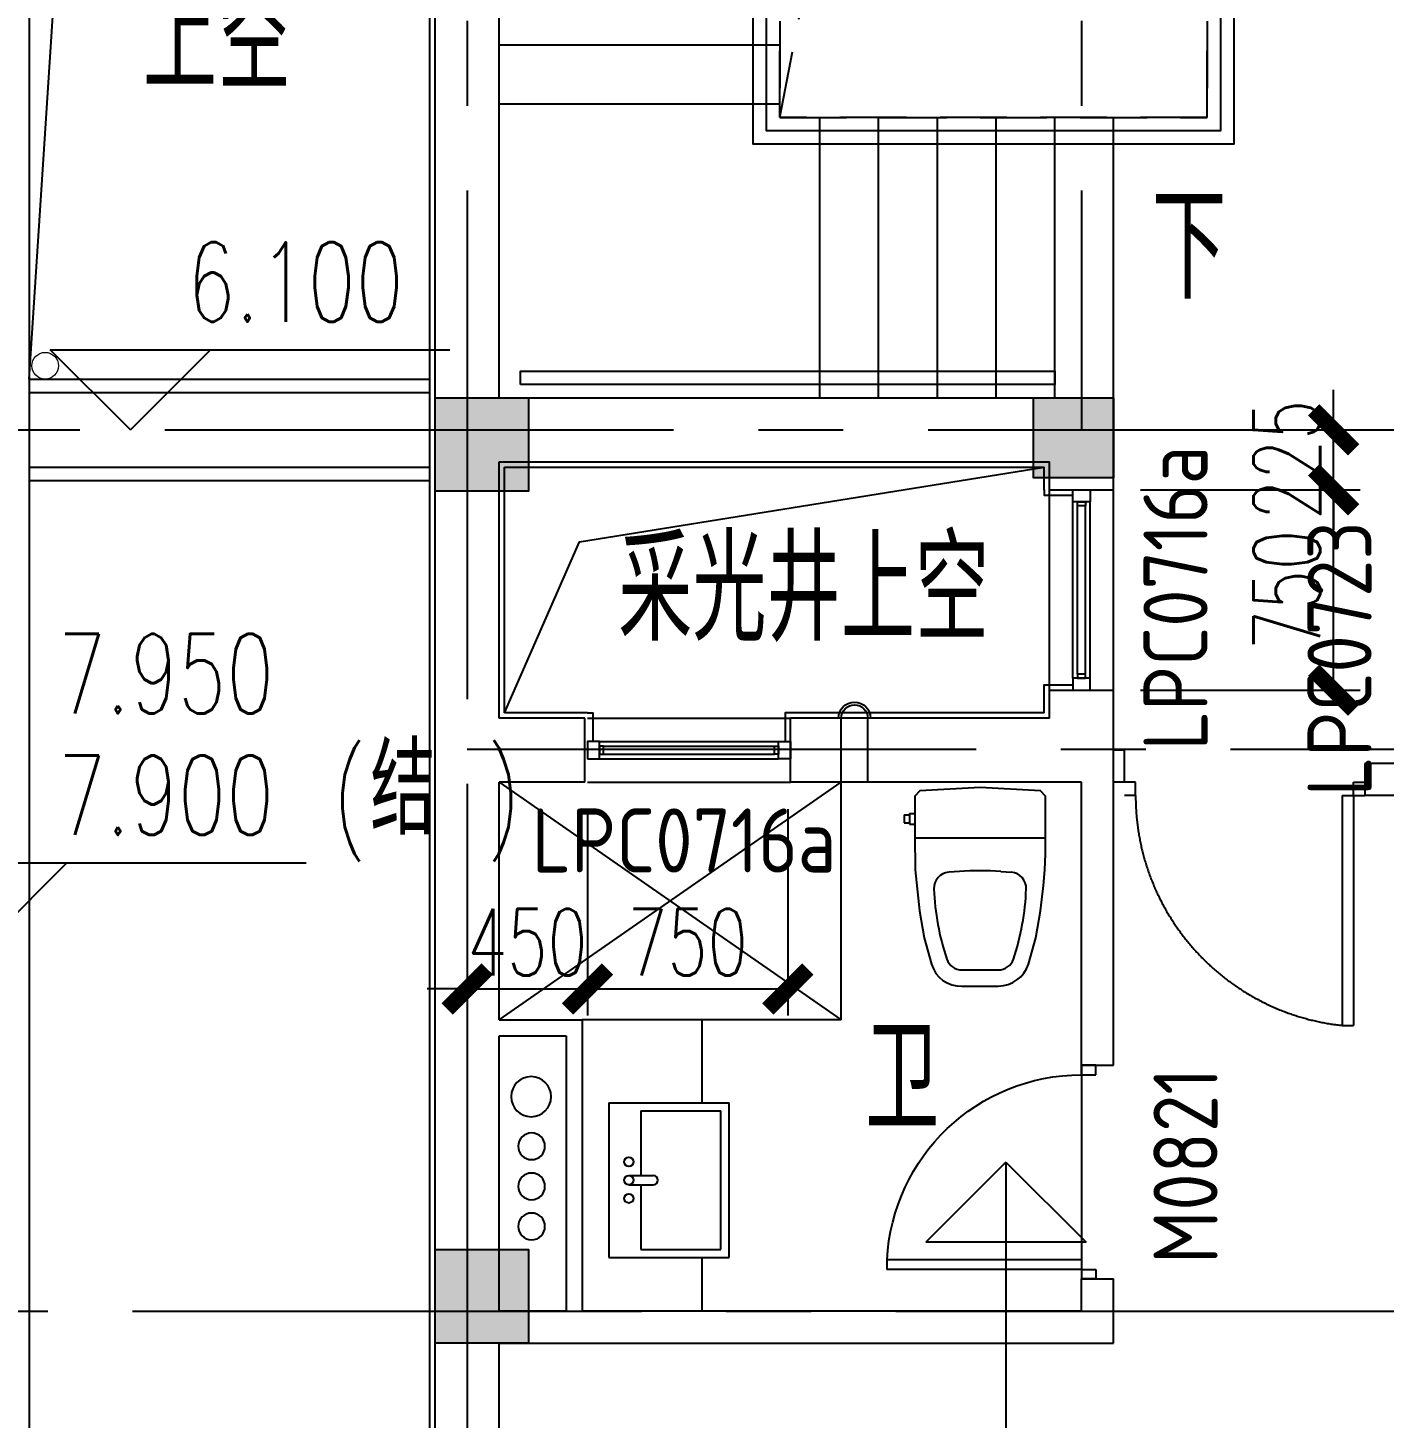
# Model space of a CAD drawing. Extents: x 296441 to 853063, y 459050 to 1117990.
# Drawn here: x 656853 to 661931, y 571926 to 577133 of the extents above; entities that cross this region are included whole.
import ezdxf

# ---------------------------------------------------------------- set-up
doc = ezdxf.new("R2010")
doc.units = 0
doc.header["$LTSCALE"] = 1000
for name, pattern in [('14-GRID$0$CENTER2', [28.575, 19.05, -3.175, 3.175, -3.175]), ('20-PLAN-BS01-P$0$BSMT-PLAN-BS01-P$0$BSMT-PLAN-BS01-P$0$HIDDEN2', [4.7625, 3.175, -1.5875]), ('E1-FL02$0$HIDDEN2', [4.7625, 3.175, -1.5875]), ('E1-FL03$0$HIDDEN', [0.375, 0.25, -0.125])]:
    doc.linetypes.add(name, pattern=pattern)
for name, color, linetype in [('0-COL-H1', 170, 'Continuous'), ('14-GRID$0$G-GRID', 9, '14-GRID$0$CENTER2'), ('dianti-BM01$0$A-HRAL', 5, 'Continuous'), ('DIM_ELEV', 3, 'Continuous'), ('DIM_SYMB', 3, 'Continuous'), ('DZ-TEXT-FL01$0$A-ROOM-IDEN', 4, 'Continuous'), ('E-TEXT-BS01-MI-14$0$A-WIND-IDEN', 33, 'Continuous'), ('E1-BS01-18-19$0$A-OVLK', 140, 'Continuous'), ('E1-BS01-18-19$0$A-SECT-WIND', 155, 'Continuous'), ('E1-BS01-18-19$0$A-SECT-WOOD', 17, 'Continuous'), ('E1-BS01-18-19$0$A-WALL-FNSH', 6, 'Continuous'), ('E1-FL01$0$A-FIXT', 162, 'Continuous'), ('E1-FL02$0$A-STRS', 4, 'Continuous'), ('E1-FL03$0$A-DOOR', 4, 'Continuous'), ('E1-FL03$0$A-FIXT', 162, 'Continuous'), ('E1-FL03$0$A-FLOR', 23, 'Continuous'), ('E1-FL03$0$A-HOLE', 211, 'Continuous'), ('E1-FL03$0$A-HOLE-MECH', 222, 'Continuous'), ('E1-FL03$0$A-HRAL', 5, 'Continuous'), ('E1-FL03$0$A-STRS', 4, 'Continuous'), ('E1-FL03$0$A-WALL', 1, 'Continuous'), ('E1-FL03$0$A-WALL-FNSH', 6, 'Continuous'), ('E2-E3-FL03$0$E1-FL03$0$A-HOLE', 211, 'Continuous'), ('E2-E3-FL03$0$E1-FL03$0$A-OVLK', 140, 'Continuous'), ('E4-FL03$0$A-WALL', 1, 'Continuous'), ('E4-FL03$0$A-WALL-FNSH', 6, 'Continuous'), ('E4-FL03$0$AUDIT_I_171201172723-4', 1, 'Continuous'), ('E_OTHER', 7, 'Continuous'), ('PUB_DIM', 3, 'Continuous'), ('PUB_TEXT', 7, 'Continuous'), ('WALL', 242, 'Continuous'), ('WALL-MOVE', 41, 'Continuous'), ('ZT1_Dim---标注---PM、LM、DY、JD', 252, 'Continuous')]:
    doc.layers.add(name, color=color, linetype=linetype)
doc.layers.add('E1-BS01-18-19$0$A-ANNO-NPLT', color=215, linetype='Continuous', plot=False)
doc.layers.add('E1-BS01-18-19$0$ENTR-DETL-P$0$A-ANNO-NPLT', color=215, linetype='Continuous', plot=False)
doc.layers.add('E2-E3-FL03$0$E1-FL03$0$P-SEWG-EQPM', color=4, linetype='Continuous', lineweight=0)
doc.styles.add('_TCH_DIM', font='SIMPLEX', dxfattribs={"bigfont": 'GBCBIG'})
doc.styles.get("Standard").update_dxf_attribs({"font": 'gbenor.shx', "bigfont": 'gbcbig.shx'})
doc.styles.add('ZT-DIMSTYLE', font='ROMANS.shx', dxfattribs={"width": 0.7, "bigfont": 'CHINESE.shx'})
doc.dimstyles.new('ZT-DIM100', dxfattribs={"dimscale": 100, "dimtxt": 2.5, "dimasz": 1.5, "dimexe": 1, "dimexo": 1, "dimgap": 0.5, "dimtad": 1, "dimdec": 0, "dimdsep": 46, "dimtxsty": 'ZT-DIMSTYLE', "dimblk": 'ARCHTICK', "dimcen": 2.5, "dimclrd": 175, "dimclre": 175, "dimclrt": 7, "dimazin": 2, "dimtfac": 1, "dimtix": 1, "dimtmove": 2, "dimatfit": 3, "dimfxl": 0, "dimarcsym": 0})

# ---------------------------------------------------------------- blocks, each defined once
blk = doc.blocks.new('HHHH23')
at = {"layer": 'E1-FL03$0$A-WALL'}
blk.add_line((932704.2, 410672.8), (932704.2, 422612.8), dxfattribs=at)
at = {"layer": 'E1-FL03$0$A-WALL-FNSH'}
blk.add_line((932684.2, 410652.8), (932684.2, 422632.8), dxfattribs=at)
at = {"layer": 'E2-E3-FL03$0$E1-FL03$0$A-HOLE'}
blk.add_lwpolyline([(931184.2, 418482.8), (931554.9, 424172.8), (932684.2, 424452.8)], dxfattribs=at)
at = {"layer": 'E2-E3-FL03$0$E1-FL03$0$A-OVLK'}
for p, q in [((931184.2, 418482.8), (932684.2, 418482.8)), ((931184.2, 418432.8), (932684.2, 418432.8)), ((931184.2, 418152.8), (932684.2, 418152.8)), ((931184.2, 418102.8), (932684.2, 418102.8))]:
    blk.add_line(p, q, dxfattribs=at)
blk.add_lwpolyline([(929964.2, 422652.8), (931184.2, 422652.8), (931184.2, 414232.8), (926964.2, 414232.8)], dxfattribs=at)
at = {"layer": 'E2-E3-FL03$0$E1-FL03$0$P-SEWG-EQPM'}
blk.add_circle((931244.2, 418532.8), 50, dxfattribs=at)
blk = doc.blocks.new('E1-FL03$0$M1')
for p, q in [((-153.2, 60), (-153.2, 880)), ((-153.2, 880), (-113.2, 880)), ((-113.2, 60), (-113.2, 880)), ((-933.2, 60), (-973.2, 60)), ((-973.2, 0), (-973.2, 60)), ((-933.2, 60), (-933.2, 0)), ((-153.2, 60), (-113.2, 60)), ((-113.2, 60), (-73.2, 60)), ((-113.2, 60), (-113.2, 0)), ((-73.2, 0), (-73.2, 60)), ((-933.2, 0), (-973.2, 0)), ((-113.2, 0), (-73.2, 0))]:
    blk.add_line(p, q)
blk.add_arc((-113.2, 60), 820, 92.79603, 180)
blk = doc.blocks.new('E1-FL03$0$B1 PLAN 1$0$SDFGSDFGSD')
for p, q in [((63782.4, 91478.7), (63782.4, 91028.7)), ((64362.4, 91478.7), (63782.4, 91478.7)), ((64362.4, 91478.7), (64362.4, 91028.7)), ((64055.2, 91403.7), (64055.2, 91312.3)), ((64089.5, 91403.7), (64089.5, 91312.3)), ((63812.4, 91358.7), (63812.4, 91058.7)), ((64055.2, 91358.7), (63812.4, 91358.7)), ((64332.4, 91358.7), (64089.5, 91358.7)), ((64332.4, 91358.7), (64332.4, 91058.7)), ((63782.4, 91028.7), (64362.4, 91028.7)), ((63812.4, 91058.7), (64332.4, 91058.7))]:
    blk.add_line(p, q)
for centre in [(64003.8, 91403.7), (64072.4, 91403.7), (64141, 91403.7)]:
    blk.add_circle(centre, 17.1)
blk.add_arc((64072.4, 91312.3), 17.1, 180, 0)
blk = doc.blocks.new('E1-FL03$0$$0$Da-PLAN-FL02$0$qiuxingfengmao')
for p, q in [((0, 100), (240, 100)), ((0, 0), (240, 0))]:
    blk.add_line(p, q)
for radius in [60, 50]:
    blk.add_arc((240, 50), radius, 270, 90)
blk = doc.blocks.new('E1-FL01$0$321')
for p, q in [((-284.5, -102), (-284.5, -132)), ((-284.5, -102), (-264.5, -102)), ((-264.5, -97), (-244.5, -97)), ((-264.5, -97), (-264.5, -137)), ((-284.5, -132), (-264.5, -132)), ((-264.5, -137), (-244.5, -137)), ((-244.4, -188), (244.5, -188)), ((-77.4, -314), (-117.4, -317.1)), ((77.4, -314), (117.4, -317.1)), ((-68, -683), (68, -683))]:
    blk.add_line(p, q)
blk.add_lwpolyline([(225.6, -12), (0, 0), (-225.6, -12), (-244.5, -32), (-244.5, -178), (-242.8, -307.9), (-226.5, -461), (-209.3, -562.2), (-181.8, -661, 0.35122), (-68, -743), (68, -743, 0.322645), (181.8, -661), (209.3, -562.2), (226.5, -461), (237.7, -366.2), (242.8, -307.9), (244.5, -249.4), (244.5, -32)], format="xyb", close=True)
for centre, radius, start, end in [((0, -1311), 1000, 85.5588, 94.4412), ((-112.7, -376.9), 60, 94.4412, 182.1331), ((112.7, -376.9), 60, 357.8669, 85.5588), ((766.7, -344.2), 940, 182.1331, 198.4718), ((-766.7, -344.2), 940, 341.5282, 357.8669), ((-68, -623), 60, 198.4718, 270), ((68, -623), 60, 270, 341.5282)]:
    blk.add_arc(centre, radius, start, end)
blk = doc.blocks.new('*U153')
at = {"layer": 'E1-BS01-18-19$0$A-SECT-WIND'}
for p, q in [((45, 32.5), (715, 32.5)), ((60, 15), (700, 15)), ((45, -32.5), (715, -32.5)), ((60, -15), (700, -15))]:
    blk.add_line(p, q, dxfattribs=at)
at = {"layer": 'E1-BS01-18-19$0$A-SECT-WOOD'}
for points in [[(0, 32.5), (45, 32.5), (45, -32.5), (0, -32.5)], [(60, 15), (60, -15), (45, -15), (45, 15)], [(700, 15), (700, -15), (715, -15), (715, 15)], [(760, 32.5), (715, 32.5), (715, -32.5), (760, -32.5)]]:
    blk.add_lwpolyline(points, close=True, dxfattribs=at)
blk = doc.blocks.new('*U432')
at = {"layer": 'E1-BS01-18-19$0$A-SECT-WIND'}
for p, q in [((45, 32.5), (705, 32.5)), ((60, 15), (690, 15)), ((45, -32.5), (705, -32.5)), ((60, -15), (690, -15))]:
    blk.add_line(p, q, dxfattribs=at)
at = {"layer": 'E1-BS01-18-19$0$A-SECT-WOOD'}
for points in [[(0, 32.5), (45, 32.5), (45, -32.5), (0, -32.5)], [(60, 15), (60, -15), (45, -15), (45, 15)], [(690, 15), (690, -15), (705, -15), (705, 15)], [(750, 32.5), (705, 32.5), (705, -32.5), (750, -32.5)]]:
    blk.add_lwpolyline(points, close=True, dxfattribs=at)
blk = doc.blocks.new('E1-FL02$0$G-PLAN-FL01$0$KM-900')
for p, q in [((0, -40), (0, 0)), ((47.4, -40), (47.4, 0)), ((47.4, -40), (0, -40)), ((47.4, -80), (47.4, -40)), ((862.7, -80), (862.7, -40)), ((0, -812.6), (0, -852.6)), ((47.4, -812.6), (0, -812.6)), ((47.4, -812.6), (47.4, -852.6))]:
    blk.add_line(p, q)
at = {"linetype": 'E1-FL02$0$HIDDEN2'}
for p, q in [((47.4, -40), (862.7, -40)), ((47.4, -80), (862.7, -80))]:
    blk.add_line(p, q, dxfattribs=at)
blk.add_arc((47.4, 7.4), 820, 270, 353.8837, dxfattribs=at)
blk = doc.blocks.new('ERTGVVV')
at = {"layer": 'dianti-BM01$0$A-HRAL'}
blk.add_lwpolyline([(1783965.8, 684463.7), (1783965.8, 684513.7), (1781965.8, 684513.7), (1781965.8, 684463.7), (1783965.8, 684463.7)], dxfattribs=at)
at = {"layer": 'DIM_SYMB'}
blk.add_lwpolyline([(1781745.8, 684938.7, 0, 0, 0), (1783520.8, 684938.7, 0, 0, 0), (1783520.8, 687848.7, 0, 0, 0), (1782295.8, 687848.7, 80, 0, 0), (1781995.8, 687848.7, 0, 0, 0)], format="xyseb", dxfattribs=at)
at = {"layer": 'E1-BS01-18-19$0$A-OVLK'}
for p, q in [((1781745.8, 683308.7), (1781745.8, 684078.7)), ((1781985.8, 683308.7), (1781985.8, 684078.7)), ((1783715.8, 683213.7), (1782955.8, 683213.7)), ((1783715.8, 682973.7), (1782955.8, 682973.7))]:
    blk.add_line(p, q, dxfattribs=at)
at = {"layer": 'E1-BS01-18-19$0$A-WALL-FNSH'}
blk.add_line((1782005.8, 684068.7), (1782005.8, 684093.7), dxfattribs=at)
for points in [[(1782005.8, 684068.7), (1782005.8, 684048.7), (1781898.3, 684048.7)], [(1782005.8, 683318.7), (1782005.8, 683338.7), (1781898.3, 683338.7)], [(1782955.8, 683233.7), (1782975.8, 683233.7), (1782975.8, 683126.2)], [(1783715.8, 683233.7), (1783695.8, 683233.7), (1783695.8, 683126.2)]]:
    blk.add_lwpolyline(points, dxfattribs=at)
at = {"layer": 'E1-BS01-18-19$0$ENTR-DETL-P$0$A-ANNO-NPLT'}
for centre, radius in [((1783926.5, 681796.4), 75), ((1783924.7, 681610.4), 50), ((1783924.7, 681460.4), 50), ((1783924.7, 681310.4), 50)]:
    blk.add_circle(centre, radius, dxfattribs=at)
at = {"layer": 'E1-FL01$0$A-FIXT'}
for p, q in [((1782765.8, 682083.7), (1782765.8, 682973.7)), ((1784045.8, 682083.7), (1782765.8, 682973.7)), ((1784045.8, 682973.7), (1782765.8, 682083.7)), ((1782765.8, 682083.7), (1783735.8, 682083.7)), ((1783285.8, 681773.7), (1783285.8, 682083.7))]:
    blk.add_line(p, q, dxfattribs=at)
at = {"layer": 'E1-FL02$0$A-STRS', "ltscale": 0.1}
for p, q in [((1781965.8, 684413.7), (1781965.8, 685463.7)), ((1782185.8, 684413.7), (1782185.8, 685463.7)), ((1782405.8, 684413.7), (1782405.8, 685463.7)), ((1782625.8, 684413.7), (1782625.8, 685463.7)), ((1782845.8, 684413.7), (1782845.8, 685463.7))]:
    blk.add_line(p, q, dxfattribs=at)
at = {"layer": 'E1-FL03$0$A-FIXT'}
for p, q in [((1783285.8, 681773.7), (1783285.8, 681973.7)), ((1783285.8, 680993.7), (1783285.8, 681193.7))]:
    blk.add_line(p, q, dxfattribs=at)
at = {"layer": 'E1-FL03$0$A-FLOR'}
blk.add_line((1781865.8, 681913.7), (1781865.8, 681113.7), dxfattribs=at)
at = {"layer": 'E1-FL03$0$A-HOLE', "linetype": 'E1-FL03$0$HIDDEN'}
for points in [[(1781395.8, 687323.7), (1782995.8, 687323.7), (1782995.8, 685463.7), (1781395.8, 685463.7)], [(1781395.8, 685463.7), (1782995.8, 685463.7), (1782995.8, 687323.7), (1781395.8, 687323.7)]]:
    blk.add_lwpolyline(points, close=True, dxfattribs=at)
blk.add_lwpolyline([(1782995.8, 685463.7), (1782695.8, 687023.7), (1781395.8, 687323.7)], dxfattribs=at)
at = {"layer": 'E1-FL03$0$A-HOLE'}
blk.add_lwpolyline([(1784025.8, 683233.7), (1783745.8, 683873.7), (1782005.8, 684153.7)], dxfattribs=at)
at = {"layer": 'E1-FL03$0$A-HRAL'}
for points in [[(1781695.8, 687423.7), (1781295.8, 687423.7), (1781295.8, 685363.7), (1783095.8, 685363.7), (1783095.8, 687423.7), (1781745.8, 687423.7)], [(1781695.8, 687373.7), (1781345.8, 687373.7), (1781345.8, 685413.7), (1783045.8, 685413.7), (1783045.8, 687373.7), (1781745.8, 687373.7)]]:
    blk.add_lwpolyline(points, dxfattribs=at)
at = {"layer": 'E1-FL03$0$A-STRS', "ltscale": 0.1}
for p, q in [((1782995.8, 685733.7), (1784045.8, 685733.7)), ((1782995.8, 685513.7), (1784045.8, 685513.7)), ((1781745.8, 684413.7), (1781745.8, 685463.7))]:
    blk.add_line(p, q, dxfattribs=at)
at = {"layer": 'E1-FL03$0$A-WALL-FNSH'}
for p, q in [((1784025.8, 684153.7), (1782005.8, 684153.7)), ((1782005.8, 684068.7), (1782005.8, 684153.7)), ((1784025.8, 683233.7), (1784025.8, 684153.7)), ((1782005.8, 683233.7), (1782005.8, 683318.7)), ((1782005.8, 683233.7), (1782965.8, 683233.7)), ((1783715.8, 683233.7), (1784025.8, 683233.7))]:
    blk.add_line(p, q, dxfattribs=at)
at = {"layer": 'E4-FL03$0$A-WALL'}
blk.add_line((1784045.8, 684413.7), (1784045.8, 688373.7), dxfattribs=at)
at = {"layer": 'E4-FL03$0$A-WALL-FNSH'}
blk.add_line((1784305.8, 676653.7), (1784305.8, 688633.7), dxfattribs=at)
at = {"layer": 'E4-FL03$0$AUDIT_I_171201172723-4'}
for p, q in [((1784285.8, 676673.7), (1784285.8, 688613.7)), ((1784045.8, 676913.7), (1784045.8, 680873.7))]:
    blk.add_line(p, q, dxfattribs=at)
at = {"layer": 'WALL'}
for p, q in [((1781745.8, 684068.7), (1781745.8, 684413.7)), ((1784045.8, 684413.7), (1781745.8, 684413.7)), ((1781985.8, 684068.7), (1781985.8, 684173.7)), ((1784045.8, 684173.7), (1781985.8, 684173.7)), ((1784045.8, 683213.7), (1784045.8, 684173.7)), ((1781985.8, 684068.7), (1781745.8, 684068.7)), ((1781745.8, 683093.7), (1781745.8, 683318.7)), ((1781985.8, 683318.7), (1781745.8, 683318.7)), ((1781985.8, 683213.7), (1781985.8, 683318.7)), ((1781985.8, 683213.7), (1782955.8, 683213.7)), ((1782955.8, 682973.7), (1782955.8, 683213.7)), ((1783725.8, 683213.7), (1784045.8, 683213.7)), ((1783725.8, 682973.7), (1783725.8, 683213.7)), ((1781745.8, 681913.7), (1781745.8, 683093.7)), ((1781865.8, 682973.7), (1782955.8, 682973.7)), ((1781865.8, 681913.7), (1781865.8, 682973.7)), ((1783725.8, 682973.7), (1784045.8, 682973.7)), ((1784045.8, 682083.7), (1784045.8, 682973.7)), ((1784045.8, 682083.7), (1783735.8, 682083.7)), ((1783735.8, 682083.7), (1783735.8, 680993.7)), ((1784045.8, 682023.7), (1783795.8, 682023.7)), ((1783795.8, 682023.7), (1783795.8, 680993.7)), ((1784045.8, 680993.7), (1784045.8, 682023.7)), ((1781865.8, 681913.7), (1781745.8, 681913.7)), ((1781745.8, 680873.7), (1781745.8, 681113.7)), ((1781865.8, 681113.7), (1781745.8, 681113.7)), ((1781865.8, 680993.7), (1781865.8, 681113.7)), ((1783735.8, 680993.7), (1781865.8, 680993.7)), ((1784045.8, 680993.7), (1783795.8, 680993.7)), ((1783765.8, 680873.7), (1781745.8, 680873.7)), ((1784045.8, 680873.7), (1783765.8, 680873.7))]:
    blk.add_line(p, q, dxfattribs=at)
at = {"layer": 'WALL-MOVE', "linetype": '20-PLAN-BS01-P$0$BSMT-PLAN-BS01-P$0$BSMT-PLAN-BS01-P$0$HIDDEN2'}
for p, q in [((1781705.8, 683093.7), (1781745.8, 683093.7)), ((1781705.8, 683093.7), (1781705.8, 682973.7)), ((1780685.8, 683043.7), (1780805.8, 683043.7)), ((1780805.8, 683043.7), (1780805.8, 682923.7)), ((1781705.8, 682973.7), (1781745.8, 682973.7)), ((1780685.8, 682923.7), (1780805.8, 682923.7))]:
    blk.add_line(p, q, dxfattribs=at)
for name, p, rotation in [('*U432', (1781865.8, 683318.7), 90), ('*U153', (1783715.8, 683093.7), 180)]:
    blk.add_blockref(name, p, dxfattribs=dict(rotation=rotation))
at = {"layer": 'E1-BS01-18-19$0$A-ANNO-NPLT', "xscale": -1.055555555503815, "yscale": 1.055555555503815, "zscale": 1.055555555503815, "rotation": 90}
blk.add_blockref('E1-FL02$0$G-PLAN-FL01$0$KM-900', (1780805.8, 682973.7), dxfattribs=at)
at = {"layer": 'E1-FL01$0$A-FIXT', "extrusion": (0, 0, -1), "zscale": -1}
blk.add_blockref('E1-FL01$0$321', (-1782245.8, 682953.7), dxfattribs=at)
at = {"layer": 'E1-FL03$0$A-DOOR', "xscale": 0.8888888889923692, "yscale": 0.8888888889923692, "zscale": 0.8888888889923692, "rotation": 270}
blk.add_blockref('E1-FL03$0$M1', (1781812.5, 681048.6), dxfattribs=at)
at = {"layer": 'E1-FL03$0$A-FIXT', "extrusion": (0, 0, -1), "zscale": -1, "rotation": 90}
blk.add_blockref('E1-FL03$0$B1 PLAN 1$0$SDFGSDFGSD', (-1692157.1, 617411.3), dxfattribs=at)
at = {"layer": 'E1-FL03$0$A-HOLE-MECH', "rotation": 90}
blk.add_blockref('E1-FL03$0$$0$Da-PLAN-FL02$0$qiuxingfengmao', (1782765.8, 682973.7), dxfattribs=at)
blk = doc.blocks.new('WWWE12')
at = {"layer": 'DIM_ELEV'}
for p, q in [((867620.2, 418292.8), (867320.2, 418592.8)), ((867320.2, 418592.8), (868816.2, 418592.8)), ((867620.2, 418292.8), (867920.2, 418592.8)), ((866782.8, 416670.8), (868278.8, 416670.8)), ((867082.8, 416370.8), (867382.8, 416670.8))]:
    blk.add_line(p, q, dxfattribs=at)
at = {"layer": 'PUB_TEXT', "style": '_TCH_DIM', "width": 0.705882}
for s, p in [('6.100', (867833.3, 418697.8)), ('7.950', (867348.8, 417230.8)), ('(', (868378.8, 416775.8)), (')', (868954.5, 416775.8)), ('7.900', (867348.8, 416775.8))]:
    blk.add_text(s, height=297.5, dxfattribs=at).set_placement(p)
at = {"layer": 'PUB_TEXT', "style": '_TCH_DIM'}
blk.add_text('结', height=337.6, dxfattribs=at).set_placement((868518.8, 416775.8))
blk = doc.blocks.new('GWE2')
at = {"layer": 'DIM_ELEV'}
for p, q in [((908113.9, -626498.1), (907813.9, -626798.1)), ((908113.9, -626498.1), (908413.9, -626798.1)), ((908113.9, -626498.1), (908113.9, -627626.5)), ((908413.9, -626798.1), (907813.9, -626798.1))]:
    blk.add_line(p, q, dxfattribs=at)
at = {"layer": 'DZ-TEXT-FL01$0$A-ROOM-IDEN'}
for s, height, p in [('下', 385.8, (908660.8, -623264)), ('采光井上空', 385.82, (906662.4, -624545.5)), ('卫', 385.8, (907587.1, -626376.8))]:
    blk.add_text(s, height=height, dxfattribs=at).set_placement(p)
at = {"layer": 'E-TEXT-BS01-MI-14$0$A-WIND-IDEN'}
for s, p in [('LPC0716a', (908868.9, -624955.6)), ('M0821', (908906.3, -626879.2))]:
    blk.add_text(s, height=240, rotation=90, dxfattribs=at).set_placement(p)
at = {"layer": 'E-TEXT-BS01-MI-14$0$A-WIND-IDEN', "color": 2}
blk.add_text('LPC0723', height=240, rotation=90, dxfattribs=at).set_placement((909482.9, -625126.9))
at = {"layer": 'E-TEXT-BS01-MI-14$0$A-WIND-IDEN'}
blk.add_text('LPC0716a', height=240, dxfattribs=at).set_placement((906338.5, -625413.2))
blk = doc.blocks.new('_ArchTick')
at = {"color": 0, "linetype": 'ByBlock', "const_width": 0.4}
blk.add_lwpolyline([(-0.5, -0.5), (0.5, 0.5)], dxfattribs=at)
blk = doc.blocks.new('*D1863')
at = {"layer": 'Defpoints', "color": 0, "ltscale": 1000, "transparency": 16777216}
for p in [(658948.5, 574307.2), (659698.5, 574307.2), (659698.5, 573533.3)]:
    blk.add_point(p, dxfattribs=at)
at = {"layer": 'ZT1_Dim---标注---PM、LM、DY、JD', "color": 175, "linetype": 'ByBlock', "lineweight": -2, "ltscale": 1000, "transparency": 16777216}
for p, q in [((658948.5, 574207.2), (658948.5, 573433.3)), ((659698.5, 574207.2), (659698.5, 573433.3)), ((658948.5, 573533.3), (659698.5, 573533.3))]:
    blk.add_line(p, q, dxfattribs=at)
at = {"layer": 'ZT1_Dim---标注---PM、LM、DY、JD', "color": 175, "lineweight": -2, "ltscale": 1000, "transparency": 16777216, "xscale": 150, "yscale": 150, "zscale": 150, "rotation": 180}
blk.add_blockref('_ArchTick', (658948.5, 573533.3), dxfattribs=at)
at = {"layer": 'ZT1_Dim---标注---PM、LM、DY、JD', "color": 175, "lineweight": -2, "ltscale": 1000, "transparency": 16777216, "xscale": 150, "yscale": 150, "zscale": 150}
blk.add_blockref('_ArchTick', (659698.5, 573533.3), dxfattribs=at)
at = {"layer": 'ZT1_Dim---标注---PM、LM、DY、JD', "color": 7, "ltscale": 1000, "transparency": 16777216, "insert": (659323.5, 573708.3), "char_height": 250, "attachment_point": 5, "style": 'ZT-DIMSTYLE'}
blk.add_mtext('750', dxfattribs=at)
blk = doc.blocks.new('*D1864')
at = {"layer": 'Defpoints', "color": 0, "ltscale": 1000, "transparency": 16777216}
for p in [(658498.5, 574307.2), (658948.5, 574307.2), (658948.5, 573533.3)]:
    blk.add_point(p, dxfattribs=at)
at = {"layer": 'ZT1_Dim---标注---PM、LM、DY、JD', "color": 175, "linetype": 'ByBlock', "lineweight": -2, "ltscale": 1000, "transparency": 16777216}
for p, q in [((658498.5, 574207.2), (658498.5, 573433.3)), ((658948.5, 574207.2), (658948.5, 573433.3)), ((658498.5, 573533.3), (658348.5, 573533.3)), ((658498.5, 573533.3), (658948.5, 573533.3)), ((658948.5, 573533.3), (659098.5, 573533.3))]:
    blk.add_line(p, q, dxfattribs=at)
at = {"layer": 'ZT1_Dim---标注---PM、LM、DY、JD', "color": 175, "lineweight": -2, "ltscale": 1000, "transparency": 16777216, "xscale": 150, "yscale": 150, "zscale": 150}
blk.add_blockref('_ArchTick', (658498.5, 573533.3), dxfattribs=at)
at = {"layer": 'ZT1_Dim---标注---PM、LM、DY、JD', "color": 175, "lineweight": -2, "ltscale": 1000, "transparency": 16777216, "xscale": 150, "yscale": 150, "zscale": 150, "rotation": 180}
blk.add_blockref('_ArchTick', (658948.5, 573533.3), dxfattribs=at)
at = {"layer": 'ZT1_Dim---标注---PM、LM、DY、JD', "color": 7, "ltscale": 1000, "transparency": 16777216, "insert": (658723.5, 573708.3), "char_height": 250, "attachment_point": 5, "style": 'ZT-DIMSTYLE'}
blk.add_mtext('450', dxfattribs=at)
blk = doc.blocks.new('*D1865')
at = {"layer": 'Defpoints', "color": 0, "ltscale": 1000, "transparency": 16777216}
for p in [(660918.5, 575627.2), (661742, 575627.2), (660918.5, 575402.2)]:
    blk.add_point(p, dxfattribs=at)
at = {"layer": 'ZT1_Dim---标注---PM、LM、DY、JD', "color": 175, "linetype": 'ByBlock', "lineweight": -2, "ltscale": 1000, "transparency": 16777216}
for p, q in [((661742, 575627.2), (661742, 575777.2)), ((661018.5, 575627.2), (661842, 575627.2)), ((661742, 575402.2), (661742, 575627.2)), ((661018.5, 575402.2), (661842, 575402.2)), ((661742, 575402.2), (661742, 575252.2))]:
    blk.add_line(p, q, dxfattribs=at)
at = {"layer": 'ZT1_Dim---标注---PM、LM、DY、JD', "color": 175, "lineweight": -2, "ltscale": 1000, "transparency": 16777216, "xscale": 150, "yscale": 150, "zscale": 150}
for p, rotation in [((661742, 575627.2), 270), ((661742, 575402.2), 90)]:
    blk.add_blockref('_ArchTick', p, dxfattribs=dict(at, rotation=rotation))
at = {"layer": 'ZT1_Dim---标注---PM、LM、DY、JD', "color": 7, "ltscale": 1000, "transparency": 16777216, "insert": (661567, 575514.7), "char_height": 250, "attachment_point": 5, "rotation": 90, "style": 'ZT-DIMSTYLE'}
blk.add_mtext('225', dxfattribs=at)
blk = doc.blocks.new('*D1866')
at = {"layer": 'Defpoints', "color": 0, "ltscale": 1000, "transparency": 16777216}
for p in [(660918.5, 575402.2), (661742, 575402.2), (660918.5, 574652.2)]:
    blk.add_point(p, dxfattribs=at)
at = {"layer": 'ZT1_Dim---标注---PM、LM、DY、JD', "color": 175, "linetype": 'ByBlock', "lineweight": -2, "ltscale": 1000, "transparency": 16777216}
for p, q in [((661018.5, 575402.2), (661842, 575402.2)), ((661742, 574652.2), (661742, 575402.2)), ((661018.5, 574652.2), (661842, 574652.2))]:
    blk.add_line(p, q, dxfattribs=at)
at = {"layer": 'ZT1_Dim---标注---PM、LM、DY、JD', "color": 175, "lineweight": -2, "ltscale": 1000, "transparency": 16777216, "xscale": 150, "yscale": 150, "zscale": 150}
for p, rotation in [((661742, 575402.2), 90), ((661742, 574652.2), 270)]:
    blk.add_blockref('_ArchTick', p, dxfattribs=dict(at, rotation=rotation))
at = {"layer": 'ZT1_Dim---标注---PM、LM、DY、JD', "color": 7, "ltscale": 1000, "transparency": 16777216, "insert": (661567, 575027.2), "char_height": 250, "attachment_point": 5, "rotation": 90, "style": 'ZT-DIMSTYLE'}
blk.add_mtext('750', dxfattribs=at)

msp = doc.modelspace()

# ---------------------------------------------------------------- linework, layer by layer
at = {"layer": '0-COL-H1'}
for points in [[(658378.5, 575747.2), (658728.5, 575747.2), (658728.5, 575397.2), (658378.5, 575397.2)], [(660618.5, 575747.2), (660918.5, 575747.2), (660918.5, 575447.2), (660618.5, 575447.2)], [(658378.5, 572557.2), (658728.5, 572557.2), (658728.5, 572207.2), (658378.5, 572207.2)]]:
    msp.add_lwpolyline(points, close=True, dxfattribs=at)
at = {"layer": '0-COL-H1', "color": 254}
for points in [[(658728.5, 575397.2), (658728.5, 575747.2), (658378.5, 575397.2), (658378.5, 575747.2)], [(660918.5, 575447.2), (660918.5, 575747.2), (660618.5, 575447.2), (660618.5, 575747.2)], [(658728.5, 572207.2), (658728.5, 572557.2), (658378.5, 572207.2), (658378.5, 572557.2)]]:
    msp.add_solid(points, dxfattribs=at)
at = {"layer": '14-GRID$0$G-GRID', "color": 8, "ltscale": 0.1}
for p, q in [((658498.5, 590811), (658498.5, 558052.5)), ((660798.5, 590811), (660798.5, 575627.2)), ((620218.5, 575627.2), (674432.5, 575627.2)), ((658498.5, 574431.7), (674432.5, 574431.7)), ((620098.5, 572327.2), (674432.5, 572327.2))]:
    msp.add_line(p, q, dxfattribs=at)

# ---------------------------------------------------------------- block references
at = {"layer": '0-COL-H1', "color": 130, "xscale": -1}
msp.add_blockref('ERTGVVV', (2442664.3, -108666.4), dxfattribs=at)
at = {"layer": 'E_OTHER'}
for name, p in [('WWWE12', (-210382.9, 157334.5, 0)), ('HHHH23', (-274325.7, 157334.5))]:
    msp.add_blockref(name, p, dxfattribs=at)
at = {"layer": 'PUB_DIM'}
msp.add_blockref('GWE2', (-247598.8, 1199382.6), dxfattribs=at)

# ---------------------------------------------------------------- texts
at = {"layer": 'DZ-TEXT-FL01$0$A-ROOM-IDEN'}
msp.add_text('上空', height=385.82, dxfattribs=at).set_placement((657284.7, 576901))

# ---------------------------------------------------------------- dimensions: what is measured, and where the dimension line sits
at = {"layer": 'ZT1_Dim---标注---PM、LM、DY、JD', "ltscale": 1000}
for base, p1, p2, picture, middle in [((661742, 575627.2), (660918.5, 575402.2), (660918.5, 575627.2), '*D1865', (661567, 575514.7)), ((661742, 575402.2), (660918.5, 574652.2), (660918.5, 575402.2), '*D1866', (661567, 575027.2))]:
    dim = msp.add_linear_dim(base=base, p1=p1, p2=p2, angle=90, dimstyle='ZT-DIM100', dxfattribs=at)
    dim.commit()
    dim.dimension.update_dxf_attribs({"geometry": picture, "text_midpoint": middle})
for base, p1, p2, picture, middle in [((658948.5, 573533.3), (658498.5, 574307.2), (658948.5, 574307.2), '*D1864', (658723.5, 573708.3)), ((659698.5, 573533.3), (658948.5, 574307.2), (659698.5, 574307.2), '*D1863', (659323.5, 573708.3))]:
    dim = msp.add_linear_dim(base=base, p1=p1, p2=p2, dimstyle='ZT-DIM100', dxfattribs=at)
    dim.commit()
    dim.dimension.update_dxf_attribs({"geometry": picture, "text_midpoint": middle})

doc.saveas('drawing.dxf')
